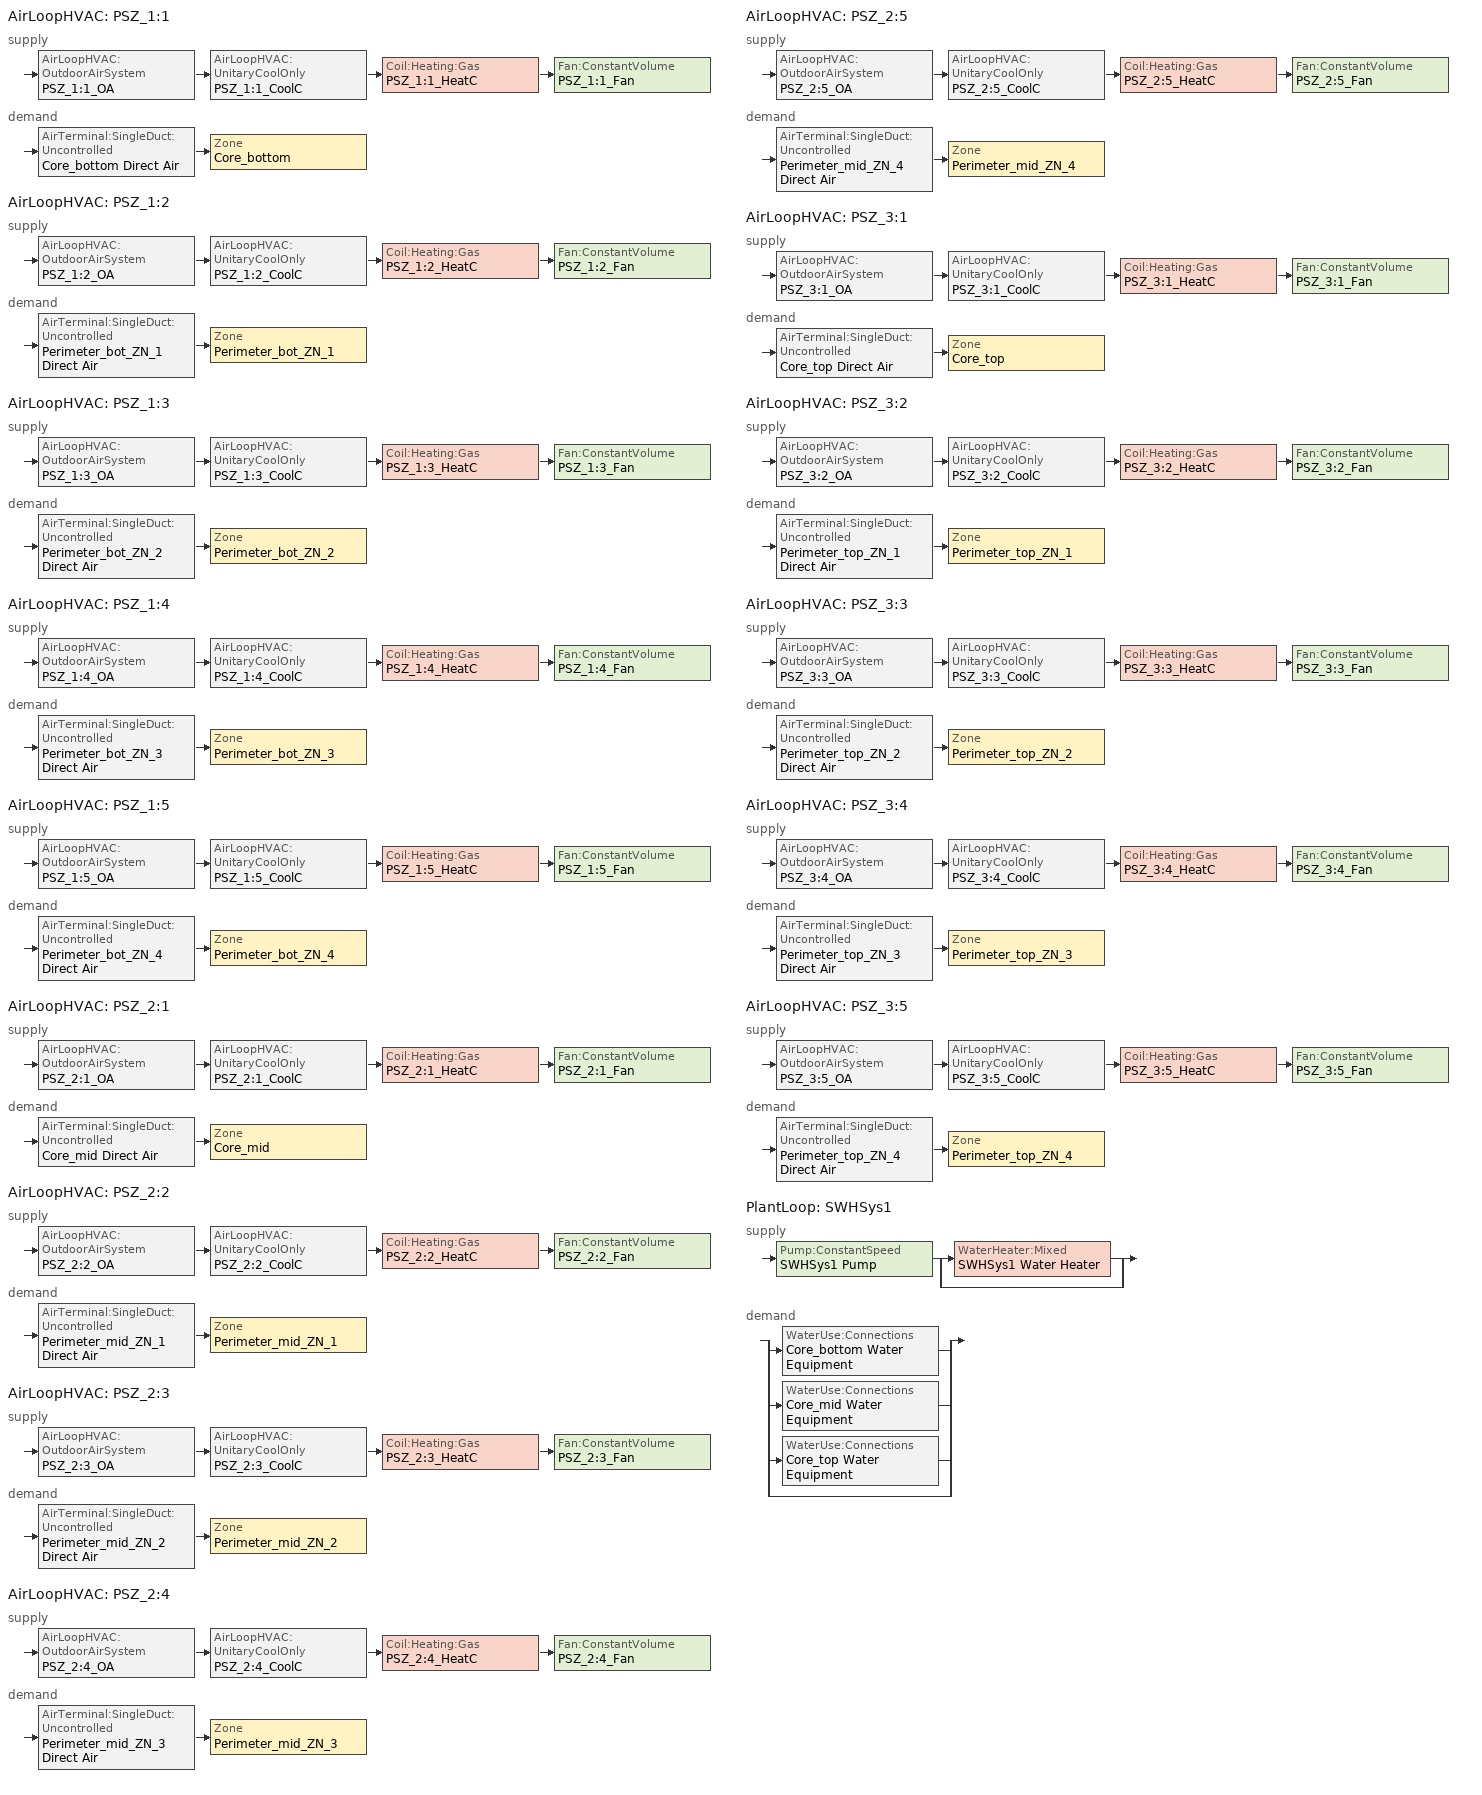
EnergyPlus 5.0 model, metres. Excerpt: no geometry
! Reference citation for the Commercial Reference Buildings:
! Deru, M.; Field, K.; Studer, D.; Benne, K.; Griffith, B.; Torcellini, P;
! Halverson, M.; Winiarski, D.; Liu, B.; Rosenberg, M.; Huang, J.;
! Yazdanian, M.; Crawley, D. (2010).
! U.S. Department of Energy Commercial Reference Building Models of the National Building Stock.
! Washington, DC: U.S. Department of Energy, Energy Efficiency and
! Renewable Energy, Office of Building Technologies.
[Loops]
AirLoopHVAC 'PSZ_1:1'
 supply: AirLoopHVAC:OutdoorAirSystem 'PSZ_1:1_OA' > AirLoopHVAC:UnitaryCoolOnly 'PSZ_1:1_CoolC' > Coil:Heating:Gas 'PSZ_1:1_HeatC' > Fan:ConstantVolume 'PSZ_1:1_Fan'
 demand: AirTerminal:SingleDuct:Uncontrolled 'Core_bottom Direct Air' > Zone 'Core_bottom'
AirLoopHVAC 'PSZ_1:2'
 supply: AirLoopHVAC:OutdoorAirSystem 'PSZ_1:2_OA' > AirLoopHVAC:UnitaryCoolOnly 'PSZ_1:2_CoolC' > Coil:Heating:Gas 'PSZ_1:2_HeatC' > Fan:ConstantVolume 'PSZ_1:2_Fan'
 demand: AirTerminal:SingleDuct:Uncontrolled 'Perimeter_bot_ZN_1 Direct Air' > Zone 'Perimeter_bot_ZN_1'
AirLoopHVAC 'PSZ_1:3'
 supply: AirLoopHVAC:OutdoorAirSystem 'PSZ_1:3_OA' > AirLoopHVAC:UnitaryCoolOnly 'PSZ_1:3_CoolC' > Coil:Heating:Gas 'PSZ_1:3_HeatC' > Fan:ConstantVolume 'PSZ_1:3_Fan'
 demand: AirTerminal:SingleDuct:Uncontrolled 'Perimeter_bot_ZN_2 Direct Air' > Zone 'Perimeter_bot_ZN_2'
AirLoopHVAC 'PSZ_1:4'
 supply: AirLoopHVAC:OutdoorAirSystem 'PSZ_1:4_OA' > AirLoopHVAC:UnitaryCoolOnly 'PSZ_1:4_CoolC' > Coil:Heating:Gas 'PSZ_1:4_HeatC' > Fan:ConstantVolume 'PSZ_1:4_Fan'
 demand: AirTerminal:SingleDuct:Uncontrolled 'Perimeter_bot_ZN_3 Direct Air' > Zone 'Perimeter_bot_ZN_3'
AirLoopHVAC 'PSZ_1:5'
 supply: AirLoopHVAC:OutdoorAirSystem 'PSZ_1:5_OA' > AirLoopHVAC:UnitaryCoolOnly 'PSZ_1:5_CoolC' > Coil:Heating:Gas 'PSZ_1:5_HeatC' > Fan:ConstantVolume 'PSZ_1:5_Fan'
 demand: AirTerminal:SingleDuct:Uncontrolled 'Perimeter_bot_ZN_4 Direct Air' > Zone 'Perimeter_bot_ZN_4'
AirLoopHVAC 'PSZ_2:1'
 supply: AirLoopHVAC:OutdoorAirSystem 'PSZ_2:1_OA' > AirLoopHVAC:UnitaryCoolOnly 'PSZ_2:1_CoolC' > Coil:Heating:Gas 'PSZ_2:1_HeatC' > Fan:ConstantVolume 'PSZ_2:1_Fan'
 demand: AirTerminal:SingleDuct:Uncontrolled 'Core_mid Direct Air' > Zone 'Core_mid'
AirLoopHVAC 'PSZ_2:2'
 supply: AirLoopHVAC:OutdoorAirSystem 'PSZ_2:2_OA' > AirLoopHVAC:UnitaryCoolOnly 'PSZ_2:2_CoolC' > Coil:Heating:Gas 'PSZ_2:2_HeatC' > Fan:ConstantVolume 'PSZ_2:2_Fan'
 demand: AirTerminal:SingleDuct:Uncontrolled 'Perimeter_mid_ZN_1 Direct Air' > Zone 'Perimeter_mid_ZN_1'
AirLoopHVAC 'PSZ_2:3'
 supply: AirLoopHVAC:OutdoorAirSystem 'PSZ_2:3_OA' > AirLoopHVAC:UnitaryCoolOnly 'PSZ_2:3_CoolC' > Coil:Heating:Gas 'PSZ_2:3_HeatC' > Fan:ConstantVolume 'PSZ_2:3_Fan'
 demand: AirTerminal:SingleDuct:Uncontrolled 'Perimeter_mid_ZN_2 Direct Air' > Zone 'Perimeter_mid_ZN_2'
AirLoopHVAC 'PSZ_2:4'
 supply: AirLoopHVAC:OutdoorAirSystem 'PSZ_2:4_OA' > AirLoopHVAC:UnitaryCoolOnly 'PSZ_2:4_CoolC' > Coil:Heating:Gas 'PSZ_2:4_HeatC' > Fan:ConstantVolume 'PSZ_2:4_Fan'
 demand: AirTerminal:SingleDuct:Uncontrolled 'Perimeter_mid_ZN_3 Direct Air' > Zone 'Perimeter_mid_ZN_3'
AirLoopHVAC 'PSZ_2:5'
 supply: AirLoopHVAC:OutdoorAirSystem 'PSZ_2:5_OA' > AirLoopHVAC:UnitaryCoolOnly 'PSZ_2:5_CoolC' > Coil:Heating:Gas 'PSZ_2:5_HeatC' > Fan:ConstantVolume 'PSZ_2:5_Fan'
 demand: AirTerminal:SingleDuct:Uncontrolled 'Perimeter_mid_ZN_4 Direct Air' > Zone 'Perimeter_mid_ZN_4'
AirLoopHVAC 'PSZ_3:1'
 supply: AirLoopHVAC:OutdoorAirSystem 'PSZ_3:1_OA' > AirLoopHVAC:UnitaryCoolOnly 'PSZ_3:1_CoolC' > Coil:Heating:Gas 'PSZ_3:1_HeatC' > Fan:ConstantVolume 'PSZ_3:1_Fan'
 demand: AirTerminal:SingleDuct:Uncontrolled 'Core_top Direct Air' > Zone 'Core_top'
AirLoopHVAC 'PSZ_3:2'
 supply: AirLoopHVAC:OutdoorAirSystem 'PSZ_3:2_OA' > AirLoopHVAC:UnitaryCoolOnly 'PSZ_3:2_CoolC' > Coil:Heating:Gas 'PSZ_3:2_HeatC' > Fan:ConstantVolume 'PSZ_3:2_Fan'
 demand: AirTerminal:SingleDuct:Uncontrolled 'Perimeter_top_ZN_1 Direct Air' > Zone 'Perimeter_top_ZN_1'
AirLoopHVAC 'PSZ_3:3'
 supply: AirLoopHVAC:OutdoorAirSystem 'PSZ_3:3_OA' > AirLoopHVAC:UnitaryCoolOnly 'PSZ_3:3_CoolC' > Coil:Heating:Gas 'PSZ_3:3_HeatC' > Fan:ConstantVolume 'PSZ_3:3_Fan'
 demand: AirTerminal:SingleDuct:Uncontrolled 'Perimeter_top_ZN_2 Direct Air' > Zone 'Perimeter_top_ZN_2'
AirLoopHVAC 'PSZ_3:4'
 supply: AirLoopHVAC:OutdoorAirSystem 'PSZ_3:4_OA' > AirLoopHVAC:UnitaryCoolOnly 'PSZ_3:4_CoolC' > Coil:Heating:Gas 'PSZ_3:4_HeatC' > Fan:ConstantVolume 'PSZ_3:4_Fan'
 demand: AirTerminal:SingleDuct:Uncontrolled 'Perimeter_top_ZN_3 Direct Air' > Zone 'Perimeter_top_ZN_3'
AirLoopHVAC 'PSZ_3:5'
 supply: AirLoopHVAC:OutdoorAirSystem 'PSZ_3:5_OA' > AirLoopHVAC:UnitaryCoolOnly 'PSZ_3:5_CoolC' > Coil:Heating:Gas 'PSZ_3:5_HeatC' > Fan:ConstantVolume 'PSZ_3:5_Fan'
 demand: AirTerminal:SingleDuct:Uncontrolled 'Perimeter_top_ZN_4 Direct Air' > Zone 'Perimeter_top_ZN_4'
PlantLoop 'SWHSys1'
 supply: Pump:ConstantSpeed 'SWHSys1 Pump' > split
  | WaterHeater:Mixed 'SWHSys1 Water Heater'
  | bypass
 demand: split
  | WaterUse:Connections 'Core_bottom Water Equipment'
  | WaterUse:Connections 'Core_mid Water Equipment'
  | WaterUse:Connections 'Core_top Water Equipment'
  | bypass
[Fan:ConstantVolume] Availablility Schedule=HVACOperationSchd; Maximum Flow Rate {m3/s}=AUTOSIZE; Motor In Airstream Fraction=1
Name | Fan Efficiency | Pressure Rise {Pa} | Motor Efficiency
PSZ_1:1_Fan; PSZ_1:2_Fan; PSZ_1:3_Fan; PSZ_1:5_Fan; PSZ_2:2_Fan; PSZ_2:3_Fan; PSZ_2:5_Fan; PSZ_3:2_Fan; PSZ_3:3_Fan; PSZ_3:4_Fan; PSZ_3:5_Fan | 0.56875 | 622 | 0.875
PSZ_1:4_Fan; PSZ_2:4_Fan | 0.546 | 622 | 0.84
PSZ_2:1_Fan | 0.58175 | 1109.648 | 0.895
PSZ_3:1_Fan | 0.5915 | 1109.648 | 0.91
[Coil:Heating:Gas] Availablility Schedule=ALWAYS_ON; Gas Burner Efficiency=0.78; Nominal Capacity {W}=AUTOSIZE
PSZ_1:1_HeatC; PSZ_1:2_HeatC; PSZ_1:3_HeatC; PSZ_1:4_HeatC; PSZ_1:5_HeatC; PSZ_2:1_HeatC; PSZ_2:2_HeatC; PSZ_2:3_HeatC; PSZ_2:4_HeatC; PSZ_2:5_HeatC; PSZ_3:1_HeatC; PSZ_3:2_HeatC; PSZ_3:3_HeatC; PSZ_3:4_HeatC; PSZ_3:5_HeatC
[Coil:Cooling:DX:TwoSpeed] Availability Schedule=ALWAYS_ON; Rated High Speed Total Cooling Capacity {W}=AUTOSIZE; Rated High Speed Sensible Heat Ratio=AUTOSIZE; Rated High Speed Air Flow Rate {m3/s}=AUTOSIZE; Total Cooling Capacity Function of Temperature Curve=Measured_CoolCStandard10Ton_CapFT; Total Cooling Capacity Function of Flow Fraction Curve=Measured_CoolCStandard10Ton_CapFF; Energy Input Ratio Function of Temperature Curve=Measured_CoolCStandard10Ton_EIRFT; Energy Input Ratio Function of Flow Fraction Curve=Measured_CoolCStandard10Ton_EIRFFF; Part Load Fraction Correlation Curve=No_PLR_Degredation; Rated Low Speed Total Cooling Capacity {W}=AUTOSIZE; Rated Low Speed Sensible Heat Ratio=AUTOSIZE; Rated Low Speed Air Flow Rate {m3/s}=AUTOSIZE; Low Speed Total Cooling Capacity Function of Temperature Curve=Measured_LowSpeedCoolCapLSFT; Low Speed Energy Input Ratio Function of Temperature Curve=Measured_LowSpeedCoolEIRLSFT
Name | Rated High Speed COP | Rated Low Speed COP				Based on measured 13.96 EER without Evap Fan
PSZ_1:1_CoolC DXCoil; PSZ_2:1_CoolC DXCoil | 3.22706 | 3.22706
PSZ_1:2_CoolC DXCoil; PSZ_1:3_CoolC DXCoil; PSZ_1:4_CoolC DXCoil; PSZ_1:5_CoolC DXCoil; PSZ_2:2_CoolC DXCoil; PSZ_2:3_CoolC DXCoil; PSZ_2:4_CoolC DXCoil; PSZ_2:5_CoolC DXCoil; PSZ_3:2_CoolC DXCoil; PSZ_3:3_CoolC DXCoil; PSZ_3:4_CoolC DXCoil; PSZ_3:5_CoolC DXCoil | 3.37693 | 3.37693
PSZ_3:1_CoolC DXCoil | 3.10716 | 3.10716
[AirTerminal:SingleDuct:Uncontrolled] Availability Schedule=ALWAYS_ON; Maximum Air Flow Rate {m3/s}=AUTOSIZE
Core_bottom Direct Air; Core_mid Direct Air; Core_top Direct Air; Perimeter_bot_ZN_1 Direct Air; Perimeter_bot_ZN_2 Direct Air; Perimeter_bot_ZN_3 Direct Air; Perimeter_bot_ZN_4 Direct Air; Perimeter_mid_ZN_1 Direct Air; Perimeter_mid_ZN_2 Direct Air; Perimeter_mid_ZN_3 Direct Air; Perimeter_mid_ZN_4 Direct Air; Perimeter_top_ZN_1 Direct Air; Perimeter_top_ZN_2 Direct Air; Perimeter_top_ZN_3 Direct Air; Perimeter_top_ZN_4 Direct Air
[Zone equipment]
Core_bottom: Core_bottom Direct Air
Core_mid: Core_mid Direct Air
Core_top: Core_top Direct Air
Perimeter_bot_ZN_1: Perimeter_bot_ZN_1 Direct Air
Perimeter_bot_ZN_2: Perimeter_bot_ZN_2 Direct Air
Perimeter_bot_ZN_3: Perimeter_bot_ZN_3 Direct Air
Perimeter_bot_ZN_4: Perimeter_bot_ZN_4 Direct Air
Perimeter_mid_ZN_1: Perimeter_mid_ZN_1 Direct Air
Perimeter_mid_ZN_2: Perimeter_mid_ZN_2 Direct Air
Perimeter_mid_ZN_3: Perimeter_mid_ZN_3 Direct Air
Perimeter_mid_ZN_4: Perimeter_mid_ZN_4 Direct Air
Perimeter_top_ZN_1: Perimeter_top_ZN_1 Direct Air
Perimeter_top_ZN_2: Perimeter_top_ZN_2 Direct Air
Perimeter_top_ZN_3: Perimeter_top_ZN_3 Direct Air
Perimeter_top_ZN_4: Perimeter_top_ZN_4 Direct Air
[Sizing:Zone] Zone Cooling Design Supply Air Temperature {C}=12.8; Zone Heating Design Supply Air Temperature {C}=40; Zone Cooling Design Supply Air Humidity Ratio {kg-H20/kg-air}=0.0085; Zone Heating Design Supply Air Humidity Ratio {kg-H20/kg-air}=0.008; Outdoor Air Method=Flow/Person; Outside Air Flow per Person {(m3/s)/person}=0.0125; Cooling Design Air Flow Method {Flow/Zone | DesignDay | DesignDayWithLimit}=DesignDay; Heating Design Air Flow Method {Flow/Zone | DesignDay}=DesignDay
Core_bottom; Core_mid; Core_top; Perimeter_bot_ZN_1; Perimeter_bot_ZN_2; Perimeter_bot_ZN_3; Perimeter_bot_ZN_4; Perimeter_mid_ZN_1; Perimeter_mid_ZN_2; Perimeter_mid_ZN_3; Perimeter_mid_ZN_4; Perimeter_top_ZN_1; Perimeter_top_ZN_2; Perimeter_top_ZN_3; Perimeter_top_ZN_4
[ZoneControl:Thermostat] Control Type Schedule=Dual Zone Control Type Sched; Control 1=MdOff DualSPSched
Name | Zone
Core_bottom Thermostat | Core_bottom
Core_mid Thermostat | Core_mid
Core_top Thermostat | Core_top
Perimeter_bot_ZN_1 Thermostat | Perimeter_bot_ZN_1
Perimeter_bot_ZN_2 Thermostat | Perimeter_bot_ZN_2
Perimeter_bot_ZN_3 Thermostat | Perimeter_bot_ZN_3
Perimeter_bot_ZN_4 Thermostat | Perimeter_bot_ZN_4
Perimeter_mid_ZN_1 Thermostat | Perimeter_mid_ZN_1
Perimeter_mid_ZN_2 Thermostat | Perimeter_mid_ZN_2
Perimeter_mid_ZN_3 Thermostat | Perimeter_mid_ZN_3
Perimeter_mid_ZN_4 Thermostat | Perimeter_mid_ZN_4
Perimeter_top_ZN_1 Thermostat | Perimeter_top_ZN_1
Perimeter_top_ZN_2 Thermostat | Perimeter_top_ZN_2
Perimeter_top_ZN_3 Thermostat | Perimeter_top_ZN_3
Perimeter_top_ZN_4 Thermostat | Perimeter_top_ZN_4
[ThermostatSetpoint:DualSetpoint]
MdOff DualSPSched: Heating Setpoint Temperature Schedule=HTGSETP_SCH; Cooling Setpoint Temperature Schedule=CLGSETP_SCH
[SetpointManager:SingleZone:Reheat] Control Variable=Temperature; Minimum Supply Air Temperature C=10; Maximum Supply Air Temperature C=50
Name | Control Zone | Setpoint Node or NodeList
SupAirTemp MngrCore_bottom | Core_bottom | PSZ_1:1 Supply Equipment Outlet Node
SupAirTemp MngrCore_mid | Core_mid | PSZ_2:1 Supply Equipment Outlet Node
SupAirTemp MngrCore_top | Core_top | PSZ_3:1 Supply Equipment Outlet Node
SupAirTemp MngrPerimeter_bot_ZN_1 | Perimeter_bot_ZN_1 | PSZ_1:2 Supply Equipment Outlet Node
SupAirTemp MngrPerimeter_bot_ZN_2 | Perimeter_bot_ZN_2 | PSZ_1:3 Supply Equipment Outlet Node
SupAirTemp MngrPerimeter_bot_ZN_3 | Perimeter_bot_ZN_3 | PSZ_1:4 Supply Equipment Outlet Node
SupAirTemp MngrPerimeter_bot_ZN_4 | Perimeter_bot_ZN_4 | PSZ_1:5 Supply Equipment Outlet Node
SupAirTemp MngrPerimeter_mid_ZN_1 | Perimeter_mid_ZN_1 | PSZ_2:2 Supply Equipment Outlet Node
SupAirTemp MngrPerimeter_mid_ZN_2 | Perimeter_mid_ZN_2 | PSZ_2:3 Supply Equipment Outlet Node
SupAirTemp MngrPerimeter_mid_ZN_3 | Perimeter_mid_ZN_3 | PSZ_2:4 Supply Equipment Outlet Node
SupAirTemp MngrPerimeter_mid_ZN_4 | Perimeter_mid_ZN_4 | PSZ_2:5 Supply Equipment Outlet Node
SupAirTemp MngrPerimeter_top_ZN_1 | Perimeter_top_ZN_1 | PSZ_3:2 Supply Equipment Outlet Node
SupAirTemp MngrPerimeter_top_ZN_2 | Perimeter_top_ZN_2 | PSZ_3:3 Supply Equipment Outlet Node
SupAirTemp MngrPerimeter_top_ZN_3 | Perimeter_top_ZN_3 | PSZ_3:4 Supply Equipment Outlet Node
SupAirTemp MngrPerimeter_top_ZN_4 | Perimeter_top_ZN_4 | PSZ_3:5 Supply Equipment Outlet Node
[Sizing:System] Type Of Load To Size On=Sensible; Design Outdoor Air Flow Rate {m3/s}=AUTOSIZE; Minimum System Air Flow Ratio=1; Preheat Design Temperature {C}=7; Preheat Design Humidity Ratio {kg-H2O/kg-air}=0.008; Precool Design Temperature {C}=12.8; Precool Design Humidity Ratio {kg-H2O/kg-air}=0.008; Central Cooling Design Supply Air Temperature {C}=12.8; Central Heating Design Supply Air Temperature {C}=40; Sizing Option {Coincident | NonCoincident}=NonCoincident; 100% Outdoor Air in Cooling {Yes | No}=No; 100% Outdoor Air in Heating {Yes | No}=No; Central Cooling Design Supply Air Humidity Ratio {kg-H2O/kg-air}=0.0085; Central Heating Design Supply Air Humidity Ratio {kg-H2O/kg-air}=0.008; Cooling Design Air Flow Method=DesignDay; Heating Design Air Flow Method=DesignDay
PSZ_1:1; PSZ_1:2; PSZ_1:3; PSZ_1:4; PSZ_1:5; PSZ_2:1; PSZ_2:2; PSZ_2:3; PSZ_2:4; PSZ_2:5; PSZ_3:1; PSZ_3:2; PSZ_3:3; PSZ_3:4; PSZ_3:5
[Controller:OutdoorAir] Minimum Outdoor Air Flow Rate {m3/s}=AUTOSIZE; Maximum Outdoor Air Flow Rate {m3/s}=AUTOSIZE; Economizer Control Type=DifferentialDryBulb; Economizer Control Action Type=ModulateFlow; Economizer Maximum Limit Dry-Bulb Temperature {C}=28; Economizer Maximum Limit Enthalpy {J/kg}=64000; Economizer Minimum Limit Dry-Bulb Temperature {C}=-100; Lockout Type=NoLockout; Minimum Limit Type=FixedMinimum; Minimum Outdoor Air Schedule=MinOA_MotorizedDamper_Sched
PSZ_1:1_OA_Controller; PSZ_1:2_OA_Controller; PSZ_1:3_OA_Controller; PSZ_1:4_OA_Controller; PSZ_1:5_OA_Controller; PSZ_2:1_OA_Controller; PSZ_2:2_OA_Controller; PSZ_2:3_OA_Controller; PSZ_2:4_OA_Controller; PSZ_2:5_OA_Controller; PSZ_3:1_OA_Controller; PSZ_3:2_OA_Controller; PSZ_3:3_OA_Controller; PSZ_3:4_OA_Controller; PSZ_3:5_OA_Controller
[AirLoopHVAC] Design Supply Air Flow Rate {m3/s}=AUTOSIZE
PSZ_1:1; PSZ_1:2; PSZ_1:3; PSZ_1:4; PSZ_1:5; PSZ_2:1; PSZ_2:2; PSZ_2:3; PSZ_2:4; PSZ_2:5; PSZ_3:1; PSZ_3:2; PSZ_3:3; PSZ_3:4; PSZ_3:5
[AirLoopHVAC:UnitaryCoolOnly] Availablility Schedule=ALWAYS_ON
Name | Cooling Coil
PSZ_1:1_CoolC | PSZ_1:1_CoolC DXCoil
PSZ_1:2_CoolC | PSZ_1:2_CoolC DXCoil
PSZ_1:3_CoolC | PSZ_1:3_CoolC DXCoil
PSZ_1:4_CoolC | PSZ_1:4_CoolC DXCoil
PSZ_1:5_CoolC | PSZ_1:5_CoolC DXCoil
PSZ_2:1_CoolC | PSZ_2:1_CoolC DXCoil
PSZ_2:2_CoolC | PSZ_2:2_CoolC DXCoil
PSZ_2:3_CoolC | PSZ_2:3_CoolC DXCoil
PSZ_2:4_CoolC | PSZ_2:4_CoolC DXCoil
PSZ_2:5_CoolC | PSZ_2:5_CoolC DXCoil
PSZ_3:1_CoolC | PSZ_3:1_CoolC DXCoil
PSZ_3:2_CoolC | PSZ_3:2_CoolC DXCoil
PSZ_3:3_CoolC | PSZ_3:3_CoolC DXCoil
PSZ_3:4_CoolC | PSZ_3:4_CoolC DXCoil
PSZ_3:5_CoolC | PSZ_3:5_CoolC DXCoil
[SetpointManager:MixedAir]
Name | Control Variable {Temperature} | Control Variable | Setpoint Node or NodeList
PSZ_1:1_CoolC SAT Manager; PSZ_1:2_CoolC SAT Manager; PSZ_1:3_CoolC SAT Manager; PSZ_1:4_CoolC SAT Manager; PSZ_1:5_CoolC SAT Manager; PSZ_2:1_CoolC SAT Manager; PSZ_2:2_CoolC SAT Manager; PSZ_2:3_CoolC SAT Manager; PSZ_2:4_CoolC SAT Manager; PSZ_2:5_CoolC SAT Manager; PSZ_3:1_CoolC SAT Manager; PSZ_3:2_CoolC SAT Manager; PSZ_3:3_CoolC SAT Manager; PSZ_3:4_CoolC SAT Manager; PSZ_3:5_CoolC SAT Manager | Temperature
PSZ_1:1_HeatC MixedAir Manager |  | Temperature | PSZ_1:1_HeatC-PSZ_1:1_FanNode
PSZ_1:1_OAMixed Air Temp Manager |  | Temperature | PSZ_1:1_OA-PSZ_1:1_CoolCNode
PSZ_1:2_HeatC MixedAir Manager |  | Temperature | PSZ_1:2_HeatC-PSZ_1:2_FanNode
PSZ_1:2_OAMixed Air Temp Manager |  | Temperature | PSZ_1:2_OA-PSZ_1:2_CoolCNode
PSZ_1:3_HeatC MixedAir Manager |  | Temperature | PSZ_1:3_HeatC-PSZ_1:3_FanNode
PSZ_1:3_OAMixed Air Temp Manager |  | Temperature | PSZ_1:3_OA-PSZ_1:3_CoolCNode
PSZ_1:4_HeatC MixedAir Manager |  | Temperature | PSZ_1:4_HeatC-PSZ_1:4_FanNode
PSZ_1:4_OAMixed Air Temp Manager |  | Temperature | PSZ_1:4_OA-PSZ_1:4_CoolCNode
PSZ_1:5_HeatC MixedAir Manager |  | Temperature | PSZ_1:5_HeatC-PSZ_1:5_FanNode
PSZ_1:5_OAMixed Air Temp Manager |  | Temperature | PSZ_1:5_OA-PSZ_1:5_CoolCNode
PSZ_2:1_HeatC MixedAir Manager |  | Temperature | PSZ_2:1_HeatC-PSZ_2:1_FanNode
PSZ_2:1_OAMixed Air Temp Manager |  | Temperature | PSZ_2:1_OA-PSZ_2:1_CoolCNode
PSZ_2:2_HeatC MixedAir Manager |  | Temperature | PSZ_2:2_HeatC-PSZ_2:2_FanNode
PSZ_2:2_OAMixed Air Temp Manager |  | Temperature | PSZ_2:2_OA-PSZ_2:2_CoolCNode
PSZ_2:3_HeatC MixedAir Manager |  | Temperature | PSZ_2:3_HeatC-PSZ_2:3_FanNode
PSZ_2:3_OAMixed Air Temp Manager |  | Temperature | PSZ_2:3_OA-PSZ_2:3_CoolCNode
PSZ_2:4_HeatC MixedAir Manager |  | Temperature | PSZ_2:4_HeatC-PSZ_2:4_FanNode
PSZ_2:4_OAMixed Air Temp Manager |  | Temperature | PSZ_2:4_OA-PSZ_2:4_CoolCNode
PSZ_2:5_HeatC MixedAir Manager |  | Temperature | PSZ_2:5_HeatC-PSZ_2:5_FanNode
PSZ_2:5_OAMixed Air Temp Manager |  | Temperature | PSZ_2:5_OA-PSZ_2:5_CoolCNode
PSZ_3:1_HeatC MixedAir Manager |  | Temperature | PSZ_3:1_HeatC-PSZ_3:1_FanNode
PSZ_3:1_OAMixed Air Temp Manager |  | Temperature | PSZ_3:1_OA-PSZ_3:1_CoolCNode
PSZ_3:2_HeatC MixedAir Manager |  | Temperature | PSZ_3:2_HeatC-PSZ_3:2_FanNode
PSZ_3:2_OAMixed Air Temp Manager |  | Temperature | PSZ_3:2_OA-PSZ_3:2_CoolCNode
PSZ_3:3_HeatC MixedAir Manager |  | Temperature | PSZ_3:3_HeatC-PSZ_3:3_FanNode
PSZ_3:3_OAMixed Air Temp Manager |  | Temperature | PSZ_3:3_OA-PSZ_3:3_CoolCNode
PSZ_3:4_HeatC MixedAir Manager |  | Temperature | PSZ_3:4_HeatC-PSZ_3:4_FanNode
PSZ_3:4_OAMixed Air Temp Manager |  | Temperature | PSZ_3:4_OA-PSZ_3:4_CoolCNode
PSZ_3:5_HeatC MixedAir Manager |  | Temperature | PSZ_3:5_HeatC-PSZ_3:5_FanNode
PSZ_3:5_OAMixed Air Temp Manager |  | Temperature | PSZ_3:5_OA-PSZ_3:5_CoolCNode
[WaterHeater:Mixed]
SWHSys1 Water Heater: Tank Volume {m3}=0.3785; Setpoint Temperature Schedule=SWHSys1 Water Heater Setpoint Temperature Schedule Name; Deadband Temperature Difference {deltaC}=2; Maximum Temperature Limit {C}=82.2222; Heater Control Type {Cycle | Modulate}=Cycle; Heater Maximum Capacity {W}=845000; Heater Fuel Type=NATURALGAS; Heater Thermal Efficiency=0.8; Off Cycle Parasitic Fuel Consumption Rate {W}=20; Off Cycle Parasitic Fuel Type=NATURALGAS; Off Cycle Parasitic Heat Fraction To Tank=0.8; On Cycle Parasitic Fuel Type=NATURALGAS; Ambient Temperature Indicator {Schedule | Zone | Outdoors}=SCHEDULE; Ambient Temperature Schedule=SWHSys1 Water Heater Ambient Temperature Schedule Name; Off Cycle Loss Coefficient to Ambient Temperature {W/K}=6; On Cycle Loss Coefficient to Ambient Temperature {W/K}=6; Use Side Effectiveness=1; Source Side Effectiveness=1; Use Side Design Flow Rate=AUTOSIZE; Source Side Design Flow Rate=AUTOSIZE; Indirect Water Heater Recovery Time=1.5
[WaterUse:Equipment] Peak Flow Rate {m3/s}=1.04e-05; Flow Rate Fraction Schedule=BLDG_SWH_SCH; Target Temperature Schedule=Water Equipment Temp Sched; Hot Water Supply Temperature Schedule Name  {C}=Water Equipment Hot Supply Temp Sched; Sensible Fraction Schedule=Water Equipment Sensible fract sched; Latent Fraction Schedule=Water Equipment Latent fract sched
Name | Zone
Core_bottom Water Equipment | Core_bottom
Core_mid Water Equipment | Core_mid
Core_top Water Equipment | Core_top
[Pump:ConstantSpeed]
SWHSys1 Pump: Rated Flow Rate {m3/s}=AUTOSIZE; Rated Pump Head {Pa} [179352 Pa = 60 ft]=179352; Rated Power Consumption {W}=AUTOSIZE; Motor Efficiency=0.85; Fraction of Motor Inefficiencies to Fluid Stream=0; Pump Control Type {Continuous | Intermittent}=Intermittent
[PlantEquipmentList]
SWHSys1 Equipment List: SWHSys1 Water Heater
[Sizing:Plant]
SWHSys1: Loop Type {COOLING | HEATING}=Heating; Design Loop Exit Temperature {C}=60; Design Loop Temperature Difference {C}=5
[SetpointManager:Scheduled]
SWHSys1 Loop Setpoint Manager: Control Variable {TEMP}=Temperature; Schedule=SWHSys1-Loop-Temp-Schedule; Setpoint Node=SWHSys1 Supply Outlet Node
[PlantEquipmentOperationSchemes]
SWHSys1 Loop Operation Scheme List: Control Scheme 1 Object Type {*******}=PlantEquipmentOperation:HeatingLoad; Control Scheme 1=SWHSys1 Operation Scheme; Control Scheme 1 Schedule=ALWAYS_ON
[PlantEquipmentOperation:HeatingLoad]
SWHSys1 Operation Scheme: Load Range 1 Lower Limit {W}=0; Load Range 1 Upper Limit {W}=1000000000000000; Priority Control 1 Equipment List=SWHSys1 Equipment List
[PlantLoop]
SWHSys1: Fluid Type {WATER}=Water; Loop Equipment Operation Scheme=SWHSys1 Loop Operation Scheme List; Maximum Loop Temperature {C}=60; Minimum Loop Temperature {C}=10; Maximum Loop Flow Rate {m3/s}=AUTOSIZE; Minimum Loop Flow Rate {m3/s}=0; Loop Volume {m3}=AUTOSIZE; Load Distribution Scheme {OPTIMAL | SEQUENTIAL}=Optimal
[WaterUse:Connections]
Name | Water Use Equipment 1
Core_bottom Water Equipment | Core_bottom Water Equipment
Core_mid Water Equipment | Core_mid Water Equipment
Core_top Water Equipment | Core_top Water Equipment
[Schedule:Compact]
ALWAYS_ON: Through: 12/31, For: AllDays, Until: 24:00, 1
Dual Zone Control Type Sched: Through: 12/31, For: AllDays, Until: 24:00, 4
CLGSETP_SCH: Through: 12/31, For: Weekdays SummerDesignDay, Until: 06:00, 26.7, Until: 22:00, 24, Until: 24:00, 26.7, For: Saturday, Until: 06:00, 26.7, Until: 18:00, 24, Until: 24:00, 26.7, For WinterDesignDay, Until: 24:00, 26.7, For: AllOtherDays, Until: 24:00, 26.7
HTGSETP_SCH: Through: 12/31, For: Weekdays, Until: 06:00, 15.6, Until: 22:00, 21, Until: 24:00, 15.6, For SummerDesignDay, Until: 24:00, 15.6, For: Saturday, Until: 06:00, 15.6, Until: 18:00, 21, Until: 24:00, 15.6, For: WinterDesignDay, Until: 24:00, 21, For: AllOtherDays, Until: 24:00, 15.6
HVACOperationSchd: Through: 12/31, For: Weekdays SummerDesignDay, Until: 06:00, 0, Until: 22:00, 1, Until: 24:00, 0, For: Saturday WinterDesignDay, Until: 06:00, 0, Until: 18:00, 1, Until: 24:00, 0, For: AllOtherDays, Until: 24:00, 0
MinOA_MotorizedDamper_Sched: Through: 12/31, For: Weekdays SummerDesignDay, Until: 07:00, 0, Until: 22:00, 1, Until: 24:00, 0, For: Saturday WinterDesignDay, Until: 07:00, 0, Until: 18:00, 1, Until: 24:00, 0, For: AllOtherDays, Until: 24:00, 0
BLDG_SWH_SCH: Through: 12/31, For: Weekdays SummerDesignDay, Until: 05:00, 0.05, Until: 06:00, 0.08, Until: 07:00, 0.07, Until: 08:00, 0.19, Until: 09:00, 0.35, Until: 10:00, 0.38, Until: 11:00, 0.39, Until: 12:00, 0.47, Until: 13:00, 0.57, Until: 14:00, 0.54, Until: 15:00, 0.34, Until: 16:00, 0.33, Until: 17:00, 0.44, Until: 18:00, 0.26, Until: 19:00, 0.21, Until: 20:00, 0.15, Until: 21:00, 0.17, Until: 22:00, 0.08, Until: 24:00, 0.05, For: Saturday WinterDesignDay, Until: 05:00, 0.05, Until: 06:00, 0.08, Until: 07:00, 0.07, Until: 08:00, 0.11, Until: 09:00, 0.15, Until: 10:00, 0.21, Until: 11:00, 0.19, Until: 12:00, 0.23, Until: 13:00, 0.2, Until: 14:00, 0.19, Until: 15:00, 0.15, Until: 16:00, 0.13, Until: 17:00, 0.14, Until: 21:00, 0.07, Until: 22:00, 0.09, Until: 24:00, 0.05, For: Sunday Holidays AllOtherDays, Until: 05:00, 0.04, Until: 06:00, 0.07, Until: 11:00, 0.04, Until: 13:00, 0.06, Until: 14:00, 0.09, Until: 15:00, 0.06, Until: 21:00, 0.04, Until: 22:00, 0.07, Until: 24:00, 0.04
Water Equipment Latent fract sched: Through: 12/31, For: AllDays, Until: 24:00, 0.05
Water Equipment Sensible fract sched: Through: 12/31, For: AllDays, Until: 24:00, 0.2
Water Equipment Hot Supply Temp Sched; Water Equipment Temp Sched: Through: 12/31, For: AllDays, Until: 24:00, 43.3
SWHSys1 Water Heater Ambient Temperature Schedule Name: Through: 12/31, For: AllDays, Until: 24:00, 22
SWHSys1 Water Heater Setpoint Temperature Schedule Name; SWHSys1-Loop-Temp-Schedule: Through: 12/31, For: AllDays, Until: 24:00, 60
[Curve:Biquadratic] Minimum Value of wb 	[52°F = 20% extrapolation (~5°F) below 57°F lowest measurement]=11.1; Maximum Value of wb  [85°F = 20% extrapolation (~5°F) above 80°F highest measurement]=29.4; Minimum Value of edb [50°F = 20% extrapolation (~10°F) below 60°F lowest measurement]=10; Maximum Value of edb	[122.5°F = 20% extrapolation (~10°F) above 112.5°F highest measurement]=50.3
Name | Coefficient1 Constant | Coefficient2 wb | Coefficient3 wb**2 | Coefficient4 edb | Coefficient5 edb**2 | Coefficient6 wb*edb
Measured_LowSpeedCoolCapLSFT | 0.4136 | 0.03105 | 0 | 0.006952 | -0.0002128 | 0
Measured_CoolCStandard10Ton_CapFT | 0.52357 | 0.03478 | 0 | -0.001915 | -0.00010838 | 0
Measured_LowSpeedCoolEIRLSFT | 1.1389 | -0.04518 | 0.0014298 | 0.006044 | 0.0006745 | -0.0012325
Measured_CoolCStandard10Ton_EIRFT | 0.9847 | -0.04285 | 0.0013562 | 0.009934 | 0.0006398 | -0.001169
[Curve:Quadratic]
Name | Coefficient1 Constant | Coefficient2 ff | Coefficient3 ff**2 | Minimum Value of ff [0.776 = 10% extrapolation of 300 cfm/ton / 370 cfm/ton (ARI)] | Maximum Value of ff [1.197 = 10% extrapolation of 430 cfm/ton / 370 cfm/ton (ARI)] | Coefficient2 x | Coefficient3 x**2 | Minimum Value of x | Maximum Value of x
Measured_CoolCStandard10Ton_CapFF | 0.7685 | 0.2315 | 0 | 0.776 | 1.197
Measured_CoolCStandard10Ton_EIRFFF | 1.192 | -0.1917 | 0 | 0.776 | 1.197
No_PLR_Degredation | 1 |  |  |  |  | 0 | 0 | 0 | 1
